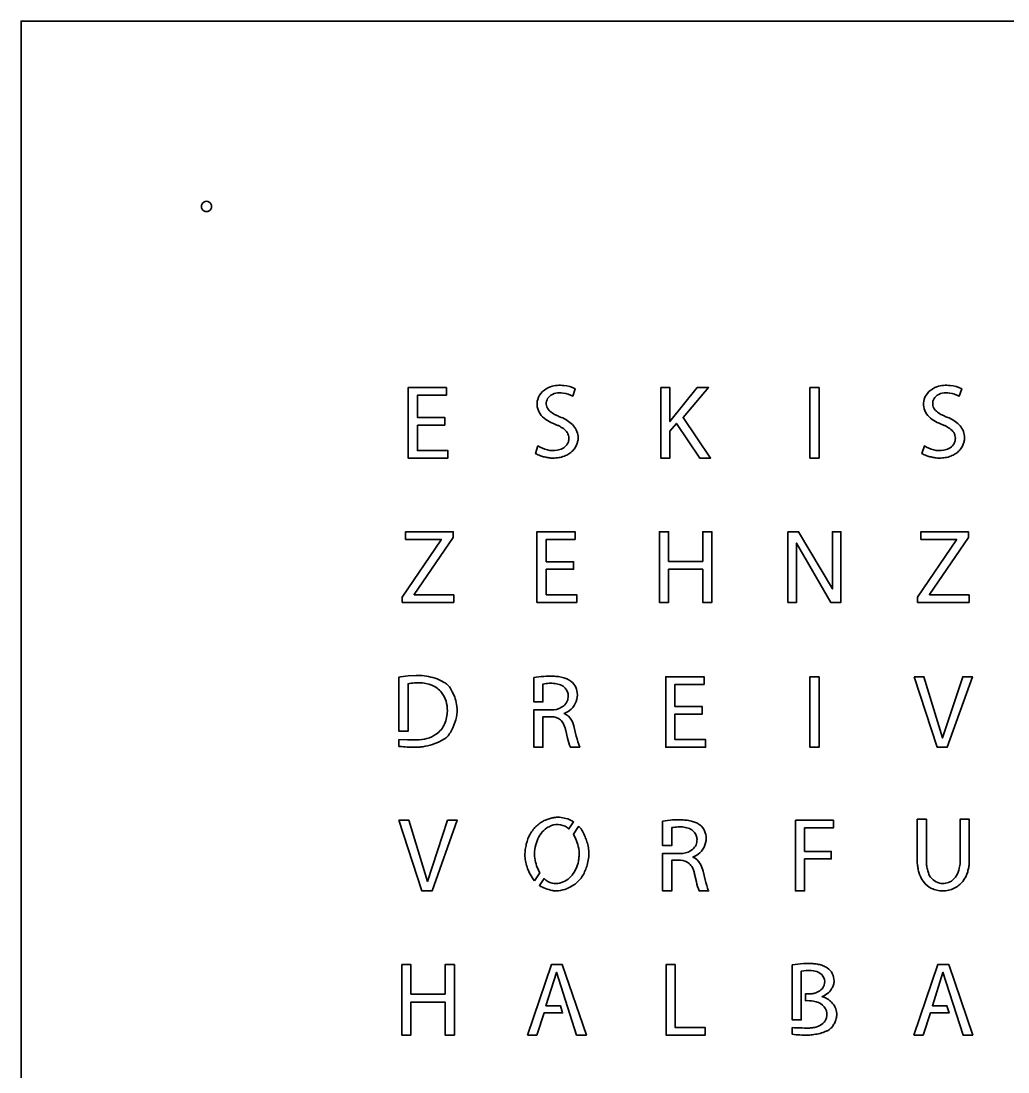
# Model space of a CAD drawing. Header units: inches. Extents: x 0 to 510, y -510 to 0.
# Drawn here: x 0 to 239.4, y -255 to 0 of the extents above; entities that cross this region are included whole.
import ezdxf

# ---------------------------------------------------------------- set-up
doc = ezdxf.new("R2010")
doc.units = ezdxf.units.IN
doc.header["$MEASUREMENT"] = 0
doc.layers.add('Layer 1', color=7, linetype='Continuous', true_color=0xffffff)

msp = doc.modelspace()

# ---------------------------------------------------------------- linework, layer by layer
at = {"layer": 'Layer 1', "color": 250, "lineweight": 35, "true_color": 0x333333, "flags": 128}
for points in [[(0, -510), (510, -510), (510, 0), (0, 0), (0, -510)], [(96.16, -98.03), (96.16, -104.21), (103.58, -104.21), (103.58, -106.06), (93.92, -106.06), (93.92, -88.94), (103.19, -88.94), (103.19, -90.8), (96.16, -90.8), (96.16, -96.2), (102.79, -96.2), (102.79, -98.03), (96.16, -98.03)], [(155.2, -88.94), (155.2, -106.06), (157.41, -106.06), (157.41, -99.53), (159.06, -97.65), (164.68, -106.06), (167.3, -106.06), (160.62, -96.21), (166.82, -88.94), (164.07, -88.94), (157.41, -97.2), (157.41, -88.94), (155.2, -88.94)], [(193.62, -88.94), (191.38, -88.94), (191.38, -106.06), (193.62, -106.06), (193.62, -88.94)], [(105, -139.2), (105, -141.06), (92.5, -141.06), (92.5, -139.76), (101.97, -125.87), (101.97, -125.79), (93.31, -125.79), (93.31, -123.94), (104.87, -123.94), (104.87, -125.28), (95.42, -139.13), (95.42, -139.2), (105, -139.2)], [(127.41, -133.03), (127.41, -139.21), (134.83, -139.21), (134.83, -141.06), (125.17, -141.06), (125.17, -123.94), (134.44, -123.94), (134.44, -125.8), (127.41, -125.8), (127.41, -131.2), (134.04, -131.2), (134.04, -133.03), (127.41, -133.03)], [(157.11, -131.1), (165.39, -131.1), (165.39, -123.94), (167.63, -123.94), (167.63, -141.06), (165.39, -141.06), (165.39, -133.03), (157.11, -133.03), (157.11, -141.06), (154.87, -141.06), (154.87, -123.94), (157.11, -123.94), (157.11, -131.1)], [(186.07, -123.94), (186.07, -141.06), (188.16, -141.06), (188.16, -126.68), (196.46, -141.06), (198.93, -141.06), (198.93, -123.94), (196.85, -123.94), (196.85, -137.78), (188.63, -123.94), (186.07, -123.94)], [(230, -139.21), (230, -141.06), (217.5, -141.06), (217.5, -139.76), (226.97, -125.87), (226.97, -125.8), (218.31, -125.8), (218.31, -123.94), (229.87, -123.94), (229.87, -125.28), (220.42, -139.13), (220.42, -139.21), (230, -139.21)], [(165.7, -160.95), (158.66, -160.95), (158.66, -166.35), (165.29, -166.35), (165.29, -168.18), (158.66, -168.18), (158.66, -174.36), (166.08, -174.36), (166.08, -176.21), (156.42, -176.21), (156.42, -159.09), (165.7, -159.09), (165.7, -160.95)], [(193.62, -159.09), (191.38, -159.09), (191.38, -176.21), (193.62, -176.21), (193.62, -159.09)], [(216.66, -159.09), (222.28, -176.21), (224.72, -176.21), (230.84, -159.09), (228.48, -159.09), (223.6, -173.93), (219.07, -159.09), (216.66, -159.09)], [(91.66, -193.94), (97.28, -211.06), (99.72, -211.06), (105.84, -193.94), (103.47, -193.94), (98.59, -208.77), (94.08, -193.94), (91.66, -193.94)], [(187.89, -193.94), (197.11, -193.94), (197.11, -195.79), (190.12, -195.79), (190.12, -201.48), (196.58, -201.48), (196.58, -203.31), (190.12, -203.31), (190.12, -211.06), (187.89, -211.06), (187.89, -193.94)], [(92.37, -228.94), (94.6, -228.94), (94.6, -236.1), (102.89, -236.1), (102.89, -228.94), (105.13, -228.94), (105.13, -246.06), (102.89, -246.06), (102.89, -238.03), (94.6, -238.03), (94.6, -246.06), (92.37, -246.06), (92.37, -228.94)], [(122.84, -246.06), (128.68, -228.93), (131.32, -228.93), (137.16, -246.06), (134.8, -246.06), (129.92, -230.8), (129.9, -230.9), (127.35, -238.95), (130.88, -238.95), (131.39, -240.67), (126.9, -240.67), (125.12, -246.06), (122.84, -246.06)], [(158.71, -228.94), (158.71, -244.21), (166.02, -244.21), (166.02, -246.06), (156.48, -246.06), (156.48, -228.94), (158.71, -228.94)], [(216.59, -246.06), (222.43, -228.93), (225.07, -228.93), (230.91, -246.06), (228.55, -246.06), (223.68, -230.79), (223.64, -230.9), (221.11, -238.95), (224.63, -238.95), (225.14, -240.67), (220.65, -240.67), (218.87, -246.06), (216.59, -246.06)]]:
    msp.add_lwpolyline(points, dxfattribs=at)
at = {"layer": 'Layer 1', "color": 250, "lineweight": 35, "true_color": 0x333333}
for points, knots in [([(46.25, -45), (46.25, -44.55), (46.01, -44.14), (45.63, -43.92), (45.24, -43.69), (44.76, -43.69), (44.38, -43.92), (43.99, -44.14), (43.75, -44.55), (43.75, -45), (43.75, -45.45), (43.99, -45.86), (44.38, -46.09), (44.76, -46.3), (45.24, -46.3), (45.63, -46.09), (46.01, -45.86), (46.25, -45.45), (46.25, -45)], [0, 0, 0, 0, 1, 1, 1, 2, 2, 2, 3, 3, 3, 4, 4, 4, 5, 5, 5, 6, 6, 6, 6]), ([(130.38, -98.18), (130.81, -98.38), (131.21, -98.62), (131.59, -98.87), (131.98, -99.13), (132.3, -99.48), (132.54, -99.88), (132.66, -100.08), (132.76, -100.31), (132.83, -100.55), (132.9, -100.79), (132.93, -101.04), (132.93, -101.28), (132.93, -101.55), (132.88, -101.83), (132.79, -102.08), (132.71, -102.34), (132.58, -102.59), (132.43, -102.81), (132.16, -103.19), (131.79, -103.51), (131.37, -103.71), (130.95, -103.92), (130.5, -104.07), (130.04, -104.14), (129.26, -104.27), (128.46, -104.25), (127.7, -104.07), (126.88, -103.88), (126.11, -103.54), (125.41, -103.08), (125.41, -103.08), (124.82, -104.94), (124.82, -104.94), (125.2, -105.16), (125.59, -105.35), (126.01, -105.49), (126.35, -105.6), (126.69, -105.7), (127.04, -105.78), (127.38, -105.86), (127.71, -105.92), (128.06, -105.98), (128.4, -106.03), (128.73, -106.06), (129.08, -106.06), (129.55, -106.06), (130.02, -106.01), (130.47, -105.94), (130.93, -105.86), (131.38, -105.73), (131.82, -105.57), (132.2, -105.41), (132.57, -105.23), (132.92, -105.02), (133.27, -104.81), (133.59, -104.55), (133.87, -104.25), (134.11, -103.99), (134.32, -103.71), (134.5, -103.41), (134.68, -103.12), (134.82, -102.79), (134.93, -102.46), (135.02, -102.18), (135.09, -101.9), (135.13, -101.62), (135.18, -101.33), (135.19, -101.05), (135.16, -100.76), (135.04, -99.69), (134.56, -98.69), (133.8, -97.93), (133.02, -97.16), (132.09, -96.56), (131.07, -96.16), (130.79, -96.06), (130.51, -95.95), (130.24, -95.83), (129.96, -95.71), (129.7, -95.59), (129.44, -95.45), (129.05, -95.23), (128.67, -94.98), (128.33, -94.69), (128, -94.41), (127.73, -94.05), (127.58, -93.63), (127.41, -93.2), (127.39, -92.72), (127.5, -92.26), (127.62, -91.8), (127.86, -91.39), (128.21, -91.08), (128.64, -90.68), (129.18, -90.41), (129.75, -90.31), (130.34, -90.2), (130.94, -90.19), (131.53, -90.27), (132.35, -90.37), (133.14, -90.63), (133.87, -91.02), (133.87, -91.02), (134.48, -89.21), (134.48, -89.21), (133.6, -88.79), (132.67, -88.53), (131.71, -88.43), (131.17, -88.37), (130.62, -88.37), (130.07, -88.41), (129.52, -88.46), (128.99, -88.57), (128.47, -88.74), (127.74, -88.99), (127.08, -89.39), (126.53, -89.92), (125.98, -90.44), (125.58, -91.11), (125.37, -91.83), (125.19, -92.42), (125.16, -93.03), (125.26, -93.63), (125.37, -94.24), (125.6, -94.81), (125.95, -95.31), (126.3, -95.84), (126.76, -96.3), (127.3, -96.65), (127.83, -97.02), (128.4, -97.33), (128.98, -97.6), (129.21, -97.71), (129.44, -97.81), (129.68, -97.89), (129.92, -97.98), (130.15, -98.08), (130.38, -98.18)], [0, 0, 0, 0, 1, 1, 1, 2, 2, 2, 3, 3, 3, 4, 4, 4, 5, 5, 5, 6, 6, 6, 7, 7, 7, 8, 8, 8, 9, 9, 9, 10, 10, 10, 11, 11, 11, 12, 12, 12, 13, 13, 13, 14, 14, 14, 15, 15, 15, 16, 16, 16, 17, 17, 17, 18, 18, 18, 19, 19, 19, 20, 20, 20, 21, 21, 21, 22, 22, 22, 23, 23, 23, 24, 24, 24, 25, 25, 25, 26, 26, 26, 27, 27, 27, 28, 28, 28, 29, 29, 29, 30, 30, 30, 31, 31, 31, 32, 32, 32, 33, 33, 33, 34, 34, 34, 35, 35, 35, 36, 36, 36, 37, 37, 37, 38, 38, 38, 39, 39, 39, 40, 40, 40, 41, 41, 41, 42, 42, 42, 43, 43, 43, 44, 44, 44, 45, 45, 45, 46, 46, 46, 46]), ([(224.13, -98.18), (224.55, -98.38), (224.96, -98.62), (225.34, -98.87), (225.73, -99.13), (226.05, -99.48), (226.29, -99.88), (226.41, -100.08), (226.51, -100.31), (226.58, -100.55), (226.65, -100.79), (226.68, -101.04), (226.68, -101.28), (226.68, -101.55), (226.63, -101.83), (226.54, -102.08), (226.46, -102.34), (226.33, -102.59), (226.18, -102.81), (225.91, -103.19), (225.54, -103.51), (225.12, -103.71), (224.7, -103.92), (224.25, -104.07), (223.79, -104.14), (223.01, -104.27), (222.21, -104.25), (221.45, -104.07), (220.63, -103.88), (219.86, -103.54), (219.16, -103.08), (219.16, -103.08), (218.57, -104.94), (218.57, -104.94), (218.95, -105.16), (219.34, -105.35), (219.76, -105.49), (220.1, -105.6), (220.44, -105.7), (220.79, -105.78), (221.13, -105.86), (221.46, -105.92), (221.81, -105.98), (222.15, -106.03), (222.48, -106.06), (222.83, -106.06), (223.3, -106.06), (223.77, -106.01), (224.22, -105.94), (224.68, -105.86), (225.13, -105.73), (225.57, -105.57), (225.95, -105.41), (226.32, -105.23), (226.67, -105.02), (227.02, -104.81), (227.34, -104.55), (227.62, -104.25), (227.86, -103.99), (228.07, -103.71), (228.25, -103.41), (228.43, -103.12), (228.57, -102.79), (228.68, -102.46), (228.77, -102.18), (228.84, -101.9), (228.88, -101.62), (228.93, -101.33), (228.94, -101.05), (228.91, -100.76), (228.79, -99.69), (228.31, -98.69), (227.55, -97.93), (226.77, -97.16), (225.84, -96.56), (224.82, -96.16), (224.54, -96.06), (224.26, -95.95), (223.99, -95.83), (223.72, -95.71), (223.45, -95.59), (223.19, -95.45), (222.8, -95.23), (222.42, -94.98), (222.08, -94.69), (221.75, -94.41), (221.48, -94.05), (221.33, -93.63), (221.16, -93.2), (221.14, -92.72), (221.25, -92.26), (221.37, -91.8), (221.61, -91.39), (221.96, -91.08), (222.39, -90.68), (222.92, -90.41), (223.5, -90.31), (224.09, -90.2), (224.69, -90.19), (225.28, -90.27), (226.1, -90.37), (226.89, -90.63), (227.62, -91.02), (227.62, -91.02), (228.23, -89.21), (228.23, -89.21), (227.35, -88.79), (226.42, -88.53), (225.46, -88.43), (224.92, -88.37), (224.37, -88.37), (223.82, -88.41), (223.27, -88.46), (222.74, -88.57), (222.22, -88.74), (221.49, -88.99), (220.83, -89.39), (220.28, -89.92), (219.73, -90.44), (219.33, -91.11), (219.12, -91.83), (218.94, -92.42), (218.91, -93.03), (219.01, -93.63), (219.12, -94.24), (219.35, -94.81), (219.7, -95.31), (220.05, -95.84), (220.51, -96.3), (221.05, -96.65), (221.58, -97.02), (222.15, -97.33), (222.73, -97.6), (222.96, -97.71), (223.19, -97.81), (223.43, -97.89), (223.67, -97.98), (223.9, -98.08), (224.13, -98.18)], [0, 0, 0, 0, 1, 1, 1, 2, 2, 2, 3, 3, 3, 4, 4, 4, 5, 5, 5, 6, 6, 6, 7, 7, 7, 8, 8, 8, 9, 9, 9, 10, 10, 10, 11, 11, 11, 12, 12, 12, 13, 13, 13, 14, 14, 14, 15, 15, 15, 16, 16, 16, 17, 17, 17, 18, 18, 18, 19, 19, 19, 20, 20, 20, 21, 21, 21, 22, 22, 22, 23, 23, 23, 24, 24, 24, 25, 25, 25, 26, 26, 26, 27, 27, 27, 28, 28, 28, 29, 29, 29, 30, 30, 30, 31, 31, 31, 32, 32, 32, 33, 33, 33, 34, 34, 34, 35, 35, 35, 36, 36, 36, 37, 37, 37, 38, 38, 38, 39, 39, 39, 40, 40, 40, 41, 41, 41, 42, 42, 42, 43, 43, 43, 44, 44, 44, 45, 45, 45, 46, 46, 46, 46]), ([(95.44, -160.61), (95.85, -160.57), (96.25, -160.56), (96.66, -160.56), (97.68, -160.56), (98.69, -160.75), (99.64, -161.12), (100.57, -161.49), (101.39, -162.1), (102.02, -162.89), (102.52, -163.52), (102.89, -164.24), (103.11, -165.01), (103.33, -165.79), (103.43, -166.6), (103.43, -167.4), (103.43, -168.5), (103.19, -169.58), (102.75, -170.59), (102.31, -171.58), (101.6, -172.43), (100.7, -173.05), (100.03, -173.53), (99.27, -173.88), (98.47, -174.1), (97.67, -174.32), (96.84, -174.43), (96.01, -174.43), (96.01, -174.43), (94.99, -174.42), (94.99, -174.42), (94.59, -174.41), (94.19, -174.4), (93.79, -174.4), (93.79, -174.4), (91.69, -174.33), (91.69, -174.33), (91.69, -174.33), (91.69, -176), (91.69, -176), (91.69, -176), (91.85, -176.02), (91.85, -176.02), (92.46, -176.08), (93.07, -176.13), (93.68, -176.16), (94.29, -176.19), (94.9, -176.21), (95.51, -176.21), (95.51, -176.21), (96.5, -176.18), (96.5, -176.18), (96.82, -176.16), (97.15, -176.12), (97.47, -176.07), (98.26, -175.94), (99.04, -175.76), (99.8, -175.53), (100.56, -175.29), (101.29, -174.98), (102, -174.61), (102, -174.61), (102.73, -174.18), (102.73, -174.18), (102.97, -174.04), (103.19, -173.86), (103.39, -173.66), (103.7, -173.35), (103.95, -173.01), (104.16, -172.63), (104.16, -172.63), (104.75, -171.48), (104.75, -171.48), (105.14, -170.67), (105.43, -169.81), (105.63, -168.94), (105.82, -168.06), (105.86, -167.16), (105.74, -166.27), (105.65, -165.66), (105.53, -165.05), (105.36, -164.45), (105.18, -163.86), (104.94, -163.28), (104.63, -162.74), (104.63, -162.74), (104.08, -161.81), (104.08, -161.81), (103.89, -161.5), (103.65, -161.23), (103.38, -160.98), (103.18, -160.79), (102.94, -160.63), (102.7, -160.49), (102.7, -160.49), (101.95, -160.09), (101.95, -160.09), (101.31, -159.76), (100.63, -159.5), (99.93, -159.32), (99.24, -159.14), (98.52, -159), (97.81, -158.9), (97.16, -158.8), (96.51, -158.77), (95.86, -158.8), (95.86, -158.8), (93.9, -158.91), (93.9, -158.91), (93.9, -158.91), (92.03, -159.13), (92.03, -159.13), (92.03, -159.13), (91.69, -159.19), (91.69, -159.19), (91.69, -159.19), (91.69, -172.34), (91.69, -172.34), (91.69, -172.34), (93.91, -172.34), (93.91, -172.34), (93.91, -172.34), (93.91, -160.79), (93.91, -160.79), (94.41, -160.7), (94.92, -160.64), (95.44, -160.61)], [0, 0, 0, 0, 1, 1, 1, 2, 2, 2, 3, 3, 3, 4, 4, 4, 5, 5, 5, 6, 6, 6, 7, 7, 7, 8, 8, 8, 9, 9, 9, 10, 10, 10, 11, 11, 11, 12, 12, 12, 13, 13, 13, 14, 14, 14, 15, 15, 15, 16, 16, 16, 17, 17, 17, 18, 18, 18, 19, 19, 19, 20, 20, 20, 21, 21, 21, 22, 22, 22, 23, 23, 23, 24, 24, 24, 25, 25, 25, 26, 26, 26, 27, 27, 27, 28, 28, 28, 29, 29, 29, 30, 30, 30, 31, 31, 31, 32, 32, 32, 33, 33, 33, 34, 34, 34, 35, 35, 35, 36, 36, 36, 37, 37, 37, 38, 38, 38, 39, 39, 39, 40, 40, 40, 41, 41, 41, 42, 42, 42, 42]), ([(132.6, -174.04), (132.6, -174.04), (132.18, -172.17), (132.18, -172.17), (132.12, -171.89), (132.05, -171.62), (131.96, -171.35), (131.87, -171.08), (131.77, -170.82), (131.63, -170.56), (131.44, -170.19), (131.18, -169.86), (130.86, -169.58), (130.27, -169.05), (129.51, -168.77), (128.72, -168.8), (128.72, -168.8), (126.63, -168.8), (126.63, -168.8), (126.63, -168.8), (126.63, -176.21), (126.63, -176.21), (126.63, -176.21), (124.42, -176.21), (124.42, -176.21), (124.42, -176.21), (124.42, -167.12), (124.42, -167.12), (124.42, -167.12), (129.29, -167.12), (129.29, -167.12), (130.18, -167.05), (131.02, -166.71), (131.7, -166.13), (132.06, -165.82), (132.33, -165.44), (132.51, -165.01), (132.6, -164.81), (132.66, -164.6), (132.7, -164.38), (132.74, -164.17), (132.76, -163.95), (132.76, -163.73), (132.76, -163.39), (132.69, -163.06), (132.55, -162.74), (132.43, -162.43), (132.24, -162.14), (132.02, -161.88), (131.71, -161.53), (131.33, -161.26), (130.9, -161.09), (130.46, -160.92), (130.01, -160.81), (129.55, -160.74), (129.09, -160.68), (128.62, -160.66), (128.15, -160.69), (127.64, -160.71), (127.14, -160.78), (126.63, -160.87), (126.63, -160.87), (126.63, -165.21), (126.63, -165.21), (126.63, -165.21), (124.42, -165.21), (124.42, -165.21), (124.42, -165.21), (124.42, -159.32), (124.42, -159.32), (125.21, -159.18), (126.01, -159.07), (126.81, -159.01), (127.57, -158.95), (128.33, -158.93), (129.08, -158.97), (129.52, -158.99), (129.96, -159.03), (130.4, -159.08), (130.83, -159.14), (131.26, -159.23), (131.68, -159.35), (132, -159.45), (132.31, -159.57), (132.62, -159.71), (132.91, -159.85), (133.2, -160.02), (133.46, -160.22), (133.95, -160.6), (134.33, -161.09), (134.59, -161.66), (134.84, -162.23), (134.97, -162.84), (134.97, -163.47), (134.97, -164.21), (134.79, -164.95), (134.45, -165.61), (134.12, -166.28), (133.63, -166.86), (133.03, -167.31), (132.64, -167.59), (132.22, -167.84), (131.77, -168.02), (132.52, -168.35), (133.15, -168.92), (133.55, -169.64), (133.86, -170.21), (134.1, -170.81), (134.24, -171.44), (134.24, -171.44), (134.72, -173.51), (134.72, -173.51), (134.95, -174.43), (135.24, -175.33), (135.57, -176.21), (135.57, -176.21), (133.29, -176.21), (133.29, -176.21), (133, -175.51), (132.76, -174.78), (132.6, -174.04)], [0, 0, 0, 0, 1, 1, 1, 2, 2, 2, 3, 3, 3, 4, 4, 4, 5, 5, 5, 6, 6, 6, 7, 7, 7, 8, 8, 8, 9, 9, 9, 10, 10, 10, 11, 11, 11, 12, 12, 12, 13, 13, 13, 14, 14, 14, 15, 15, 15, 16, 16, 16, 17, 17, 17, 18, 18, 18, 19, 19, 19, 20, 20, 20, 21, 21, 21, 22, 22, 22, 23, 23, 23, 24, 24, 24, 25, 25, 25, 26, 26, 26, 27, 27, 27, 28, 28, 28, 29, 29, 29, 30, 30, 30, 31, 31, 31, 32, 32, 32, 33, 33, 33, 34, 34, 34, 35, 35, 35, 36, 36, 36, 37, 37, 37, 38, 38, 38, 39, 39, 39, 40, 40, 40, 40]), ([(124.54, -208.61), (123.76, -207.6), (123.15, -206.46), (122.76, -205.25), (122.6, -204.78), (122.48, -204.29), (122.38, -203.8), (122.3, -203.31), (122.25, -202.81), (122.25, -202.31), (122.25, -201.87), (122.28, -201.44), (122.34, -201), (122.4, -200.57), (122.49, -200.14), (122.59, -199.71), (122.79, -198.86), (123.11, -198.05), (123.53, -197.28), (123.95, -196.52), (124.51, -195.83), (125.15, -195.24), (125.46, -194.97), (125.79, -194.71), (126.14, -194.48), (126.48, -194.26), (126.84, -194.05), (127.22, -193.88), (127.52, -193.75), (127.82, -193.64), (128.14, -193.55), (128.44, -193.46), (128.76, -193.38), (129.08, -193.31), (129.35, -193.25), (129.61, -193.22), (129.88, -193.2), (130.15, -193.19), (130.42, -193.19), (130.68, -193.21), (131.19, -193.25), (131.67, -193.34), (132.16, -193.46), (132.83, -193.64), (133.47, -193.94), (134.04, -194.34), (134.04, -194.34), (132.92, -196.02), (132.92, -196.02), (132.36, -195.5), (131.66, -195.16), (130.91, -195.02), (130.16, -194.89), (129.39, -194.96), (128.68, -195.23), (128.3, -195.38), (127.93, -195.57), (127.58, -195.79), (127.03, -196.15), (126.55, -196.61), (126.16, -197.14), (125.77, -197.68), (125.45, -198.26), (125.21, -198.88), (124.95, -199.56), (124.76, -200.26), (124.65, -200.98), (124.54, -201.7), (124.55, -202.44), (124.66, -203.15), (124.85, -204.38), (125.25, -205.57), (125.85, -206.65), (125.85, -206.65), (124.54, -208.61), (124.54, -208.61)], [0, 0, 0, 0, 1, 1, 1, 2, 2, 2, 3, 3, 3, 4, 4, 4, 5, 5, 5, 6, 6, 6, 7, 7, 7, 8, 8, 8, 9, 9, 9, 10, 10, 10, 11, 11, 11, 12, 12, 12, 13, 13, 13, 14, 14, 14, 15, 15, 15, 16, 16, 16, 17, 17, 17, 18, 18, 18, 19, 19, 19, 20, 20, 20, 21, 21, 21, 22, 22, 22, 23, 23, 23, 24, 24, 24, 25, 25, 25, 25]), ([(159.4, -195.54), (159.87, -195.51), (160.34, -195.53), (160.8, -195.59), (161.26, -195.65), (161.71, -195.78), (162.15, -195.94), (162.58, -196.11), (162.96, -196.38), (163.27, -196.73), (163.49, -196.99), (163.67, -197.28), (163.8, -197.59), (163.94, -197.91), (164.01, -198.24), (164.01, -198.58), (164.01, -198.8), (163.99, -199.02), (163.95, -199.24), (163.91, -199.45), (163.85, -199.66), (163.77, -199.86), (163.58, -200.29), (163.3, -200.67), (162.95, -200.97), (162.28, -201.55), (161.43, -201.9), (160.55, -201.97), (160.55, -201.97), (155.67, -201.97), (155.67, -201.97), (155.67, -201.97), (155.67, -211.06), (155.67, -211.06), (155.67, -211.06), (157.88, -211.06), (157.88, -211.06), (157.88, -211.06), (157.88, -203.64), (157.88, -203.64), (157.88, -203.64), (159.97, -203.64), (159.97, -203.64), (160.76, -203.62), (161.53, -203.91), (162.12, -204.43), (162.43, -204.71), (162.69, -205.04), (162.88, -205.41), (163.01, -205.66), (163.12, -205.93), (163.21, -206.2), (163.3, -206.46), (163.37, -206.74), (163.43, -207.02), (163.43, -207.02), (163.85, -208.89), (163.85, -208.89), (164.01, -209.63), (164.25, -210.36), (164.54, -211.06), (164.54, -211.06), (166.83, -211.06), (166.83, -211.06), (166.48, -210.18), (166.2, -209.28), (165.98, -208.36), (165.98, -208.36), (165.49, -206.28), (165.49, -206.28), (165.35, -205.66), (165.11, -205.05), (164.8, -204.5), (164.4, -203.77), (163.77, -203.2), (163.01, -202.87), (163.47, -202.69), (163.89, -202.45), (164.28, -202.15), (164.88, -201.71), (165.37, -201.13), (165.7, -200.46), (166.04, -199.79), (166.22, -199.06), (166.22, -198.31), (166.22, -197.69), (166.08, -197.07), (165.84, -196.5), (165.59, -195.93), (165.2, -195.45), (164.71, -195.07), (164.45, -194.87), (164.16, -194.69), (163.86, -194.56), (163.56, -194.41), (163.25, -194.3), (162.93, -194.21), (162.52, -194.08), (162.08, -193.99), (161.64, -193.93), (161.21, -193.88), (160.77, -193.84), (160.33, -193.82), (159.58, -193.79), (158.82, -193.8), (158.06, -193.85), (157.26, -193.92), (156.46, -194.02), (155.67, -194.17), (155.67, -194.17), (155.67, -200.07), (155.67, -200.07), (155.67, -200.07), (157.88, -200.07), (157.88, -200.07), (157.88, -200.07), (157.88, -195.72), (157.88, -195.72), (158.38, -195.63), (158.9, -195.57), (159.4, -195.54)], [0, 0, 0, 0, 1, 1, 1, 2, 2, 2, 3, 3, 3, 4, 4, 4, 5, 5, 5, 6, 6, 6, 7, 7, 7, 8, 8, 8, 9, 9, 9, 10, 10, 10, 11, 11, 11, 12, 12, 12, 13, 13, 13, 14, 14, 14, 15, 15, 15, 16, 16, 16, 17, 17, 17, 18, 18, 18, 19, 19, 19, 20, 20, 20, 21, 21, 21, 22, 22, 22, 23, 23, 23, 24, 24, 24, 25, 25, 25, 26, 26, 26, 27, 27, 27, 28, 28, 28, 29, 29, 29, 30, 30, 30, 31, 31, 31, 32, 32, 32, 33, 33, 33, 34, 34, 34, 35, 35, 35, 36, 36, 36, 37, 37, 37, 38, 38, 38, 39, 39, 39, 40, 40, 40, 40]), ([(217.43, -203.84), (217.43, -203.97), (217.43, -204.1), (217.44, -204.22), (217.44, -204.26), (217.44, -204.31), (217.45, -204.36), (217.48, -204.72), (217.52, -205.08), (217.58, -205.44), (217.64, -205.79), (217.72, -206.15), (217.81, -206.5), (218.04, -207.33), (218.43, -208.12), (218.95, -208.82), (219.45, -209.51), (220.13, -210.07), (220.9, -210.45), (221.32, -210.66), (221.76, -210.81), (222.21, -210.91), (222.66, -211.01), (223.13, -211.06), (223.6, -211.06), (224.08, -211.06), (224.58, -211.01), (225.05, -210.9), (225.53, -210.8), (225.99, -210.63), (226.43, -210.42), (227.23, -210.03), (227.93, -209.47), (228.47, -208.77), (229.02, -208.06), (229.43, -207.26), (229.67, -206.41), (229.77, -206.06), (229.85, -205.7), (229.92, -205.36), (229.98, -205), (230.02, -204.64), (230.06, -204.28), (230.06, -204.24), (230.06, -204.2), (230.07, -204.16), (230.07, -204.16), (230.07, -193.66), (230.07, -193.66), (230.07, -193.66), (227.83, -193.66), (227.83, -193.66), (227.83, -193.66), (227.83, -204.17), (227.83, -204.17), (227.82, -204.41), (227.81, -204.64), (227.76, -204.87), (227.73, -205.11), (227.69, -205.34), (227.64, -205.57), (227.52, -206.19), (227.29, -206.79), (226.98, -207.33), (226.68, -207.88), (226.24, -208.33), (225.71, -208.67), (225.28, -208.94), (224.81, -209.12), (224.31, -209.2), (223.81, -209.29), (223.31, -209.27), (222.82, -209.17), (222.25, -209.03), (221.72, -208.77), (221.28, -208.38), (220.84, -208), (220.48, -207.51), (220.25, -206.98), (220.1, -206.63), (219.98, -206.27), (219.91, -205.9), (219.82, -205.53), (219.76, -205.16), (219.72, -204.78), (219.71, -204.65), (219.71, -204.52), (219.69, -204.4), (219.68, -204.32), (219.68, -204.23), (219.67, -204.16), (219.67, -204.11), (219.67, -204.06), (219.67, -204.01), (219.67, -204.01), (219.67, -193.66), (219.67, -193.66), (219.67, -193.66), (217.44, -193.66), (217.44, -193.66), (217.44, -193.66), (217.44, -203.34), (217.44, -203.34), (217.44, -203.51), (217.44, -203.67), (217.43, -203.84)], [0, 0, 0, 0, 1, 1, 1, 2, 2, 2, 3, 3, 3, 4, 4, 4, 5, 5, 5, 6, 6, 6, 7, 7, 7, 8, 8, 8, 9, 9, 9, 10, 10, 10, 11, 11, 11, 12, 12, 12, 13, 13, 13, 14, 14, 14, 15, 15, 15, 16, 16, 16, 17, 17, 17, 18, 18, 18, 19, 19, 19, 20, 20, 20, 21, 21, 21, 22, 22, 22, 23, 23, 23, 24, 24, 24, 25, 25, 25, 26, 26, 26, 27, 27, 27, 28, 28, 28, 29, 29, 29, 30, 30, 30, 31, 31, 31, 32, 32, 32, 33, 33, 33, 34, 34, 34, 35, 35, 35, 35]), ([(135.41, -201.96), (135.41, -202.28), (135.4, -202.6), (135.36, -202.91), (135.33, -203.22), (135.28, -203.53), (135.23, -203.84), (135.01, -205.08), (134.49, -206.24), (133.71, -207.22), (132.93, -208.19), (131.86, -208.87), (130.66, -209.16), (130.06, -209.31), (129.45, -209.31), (128.85, -209.18), (128.1, -209.02), (127.42, -208.62), (126.9, -208.06), (126.9, -208.06), (125.78, -209.75), (125.78, -209.75), (126.72, -210.33), (127.75, -210.74), (128.82, -210.96), (129.09, -211.01), (129.36, -211.05), (129.62, -211.06), (129.89, -211.07), (130.16, -211.06), (130.43, -211.02), (131.09, -210.93), (131.75, -210.77), (132.37, -210.53), (133, -210.28), (133.6, -209.97), (134.15, -209.59), (134.91, -209.08), (135.56, -208.42), (136.07, -207.66), (136.57, -206.89), (136.97, -206.05), (137.25, -205.18), (137.4, -204.66), (137.53, -204.15), (137.62, -203.62), (137.71, -203.1), (137.75, -202.56), (137.75, -202.03), (137.75, -201.55), (137.71, -201.06), (137.64, -200.58), (137.56, -200.1), (137.45, -199.63), (137.31, -199.16), (137.19, -198.75), (137.03, -198.34), (136.85, -197.95), (136.73, -197.71), (136.63, -197.46), (136.55, -197.19), (136.35, -196.78), (136.12, -196.38), (135.86, -196.01), (135.69, -195.77), (135.48, -195.58), (135.23, -195.45), (135.23, -195.45), (134.01, -197.29), (134.01, -197.29), (134.63, -198.35), (135.07, -199.52), (135.3, -200.74), (135.38, -201.14), (135.41, -201.56), (135.41, -201.96)], [0, 0, 0, 0, 1, 1, 1, 2, 2, 2, 3, 3, 3, 4, 4, 4, 5, 5, 5, 6, 6, 6, 7, 7, 7, 8, 8, 8, 9, 9, 9, 10, 10, 10, 11, 11, 11, 12, 12, 12, 13, 13, 13, 14, 14, 14, 15, 15, 15, 16, 16, 16, 17, 17, 17, 18, 18, 18, 19, 19, 19, 20, 20, 20, 21, 21, 21, 22, 22, 22, 23, 23, 23, 24, 24, 24, 25, 25, 25, 25]), ([(191.73, -230.38), (192.35, -230.41), (192.97, -230.57), (193.53, -230.84), (194.08, -231.11), (194.53, -231.57), (194.77, -232.14), (195.02, -232.7), (195.05, -233.35), (194.86, -233.94), (194.71, -234.39), (194.44, -234.79), (194.07, -235.09), (193.7, -235.41), (193.29, -235.64), (192.83, -235.81), (192.51, -235.91), (192.17, -235.99), (191.84, -236.01), (191.33, -236.06), (190.82, -236.07), (190.31, -236.06), (190.31, -236.06), (190.31, -237.71), (190.31, -237.71), (190.97, -237.66), (191.64, -237.7), (192.29, -237.82), (192.69, -237.89), (193.08, -238.01), (193.46, -238.16), (194.18, -238.45), (194.78, -238.98), (195.17, -239.66), (195.55, -240.32), (195.64, -241.12), (195.42, -241.85), (195.26, -242.39), (194.95, -242.87), (194.52, -243.24), (194.09, -243.61), (193.59, -243.89), (193.04, -244.06), (192.72, -244.16), (192.39, -244.23), (192.05, -244.28), (191.71, -244.32), (191.37, -244.34), (191.02, -244.34), (189.72, -244.34), (188.41, -244.3), (187.1, -244.23), (187.1, -244.23), (187.1, -245.86), (187.1, -245.86), (188.33, -246.01), (189.56, -246.08), (190.79, -246.06), (191.2, -246.05), (191.6, -246.02), (192, -245.97), (192.51, -245.91), (193.01, -245.82), (193.5, -245.73), (194, -245.63), (194.48, -245.47), (194.95, -245.28), (195.19, -245.18), (195.43, -245.08), (195.67, -244.98), (195.91, -244.88), (196.13, -244.74), (196.32, -244.56), (196.58, -244.32), (196.82, -244.04), (197.01, -243.75), (197.21, -243.44), (197.38, -243.13), (197.51, -242.8), (197.64, -242.48), (197.74, -242.15), (197.82, -241.81), (197.89, -241.47), (197.91, -241.13), (197.89, -240.78), (197.86, -240.28), (197.73, -239.78), (197.51, -239.32), (197.29, -238.86), (197, -238.45), (196.64, -238.08), (196.02, -237.43), (195.23, -236.97), (194.36, -236.74), (194.92, -236.49), (195.43, -236.16), (195.89, -235.76), (196.24, -235.46), (196.53, -235.1), (196.75, -234.7), (196.9, -234.43), (197.02, -234.15), (197.12, -233.85), (197.21, -233.56), (197.26, -233.25), (197.26, -232.94), (197.26, -232.31), (197.11, -231.7), (196.83, -231.14), (196.55, -230.58), (196.13, -230.1), (195.61, -229.75), (195.29, -229.54), (194.95, -229.36), (194.59, -229.22), (194.23, -229.08), (193.86, -228.96), (193.48, -228.89), (193.1, -228.81), (192.73, -228.76), (192.35, -228.72), (191.97, -228.69), (191.58, -228.67), (191.2, -228.67), (190.74, -228.67), (190.29, -228.68), (189.83, -228.71), (188.92, -228.76), (188, -228.88), (187.1, -229.04), (187.1, -229.04), (187.1, -242.38), (187.1, -242.38), (187.1, -242.38), (189.31, -242.38), (189.31, -242.38), (189.31, -242.38), (189.31, -230.52), (189.31, -230.52), (190.11, -230.39), (190.92, -230.34), (191.73, -230.38)], [0, 0, 0, 0, 1, 1, 1, 2, 2, 2, 3, 3, 3, 4, 4, 4, 5, 5, 5, 6, 6, 6, 7, 7, 7, 8, 8, 8, 9, 9, 9, 10, 10, 10, 11, 11, 11, 12, 12, 12, 13, 13, 13, 14, 14, 14, 15, 15, 15, 16, 16, 16, 17, 17, 17, 18, 18, 18, 19, 19, 19, 20, 20, 20, 21, 21, 21, 22, 22, 22, 23, 23, 23, 24, 24, 24, 25, 25, 25, 26, 26, 26, 27, 27, 27, 28, 28, 28, 29, 29, 29, 30, 30, 30, 31, 31, 31, 32, 32, 32, 33, 33, 33, 34, 34, 34, 35, 35, 35, 36, 36, 36, 37, 37, 37, 38, 38, 38, 39, 39, 39, 40, 40, 40, 41, 41, 41, 42, 42, 42, 43, 43, 43, 44, 44, 44, 45, 45, 45, 46, 46, 46, 47, 47, 47, 47])]:
    msp.add_open_spline(points, degree=3, knots=knots, dxfattribs=at)

doc.saveas('drawing.dxf')
